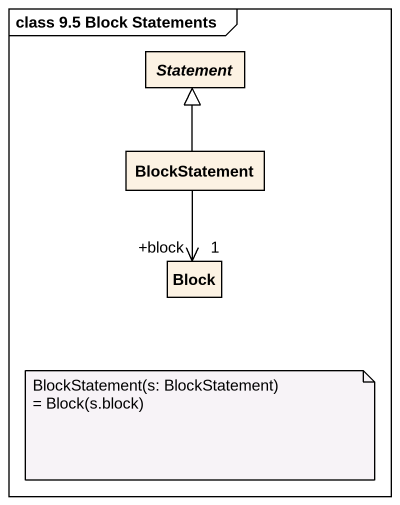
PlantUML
@startuml
mainframe class 9.5 Block Statements
hide circle
hide empty members
abstract class Statement
class BlockStatement
class Block
BlockStatement -up-|> Statement
BlockStatement --> "+block\n1" Block
note as N1
  BlockStatement(s: BlockStatement)
  ~= Block(s.block)
end note
@enduml
